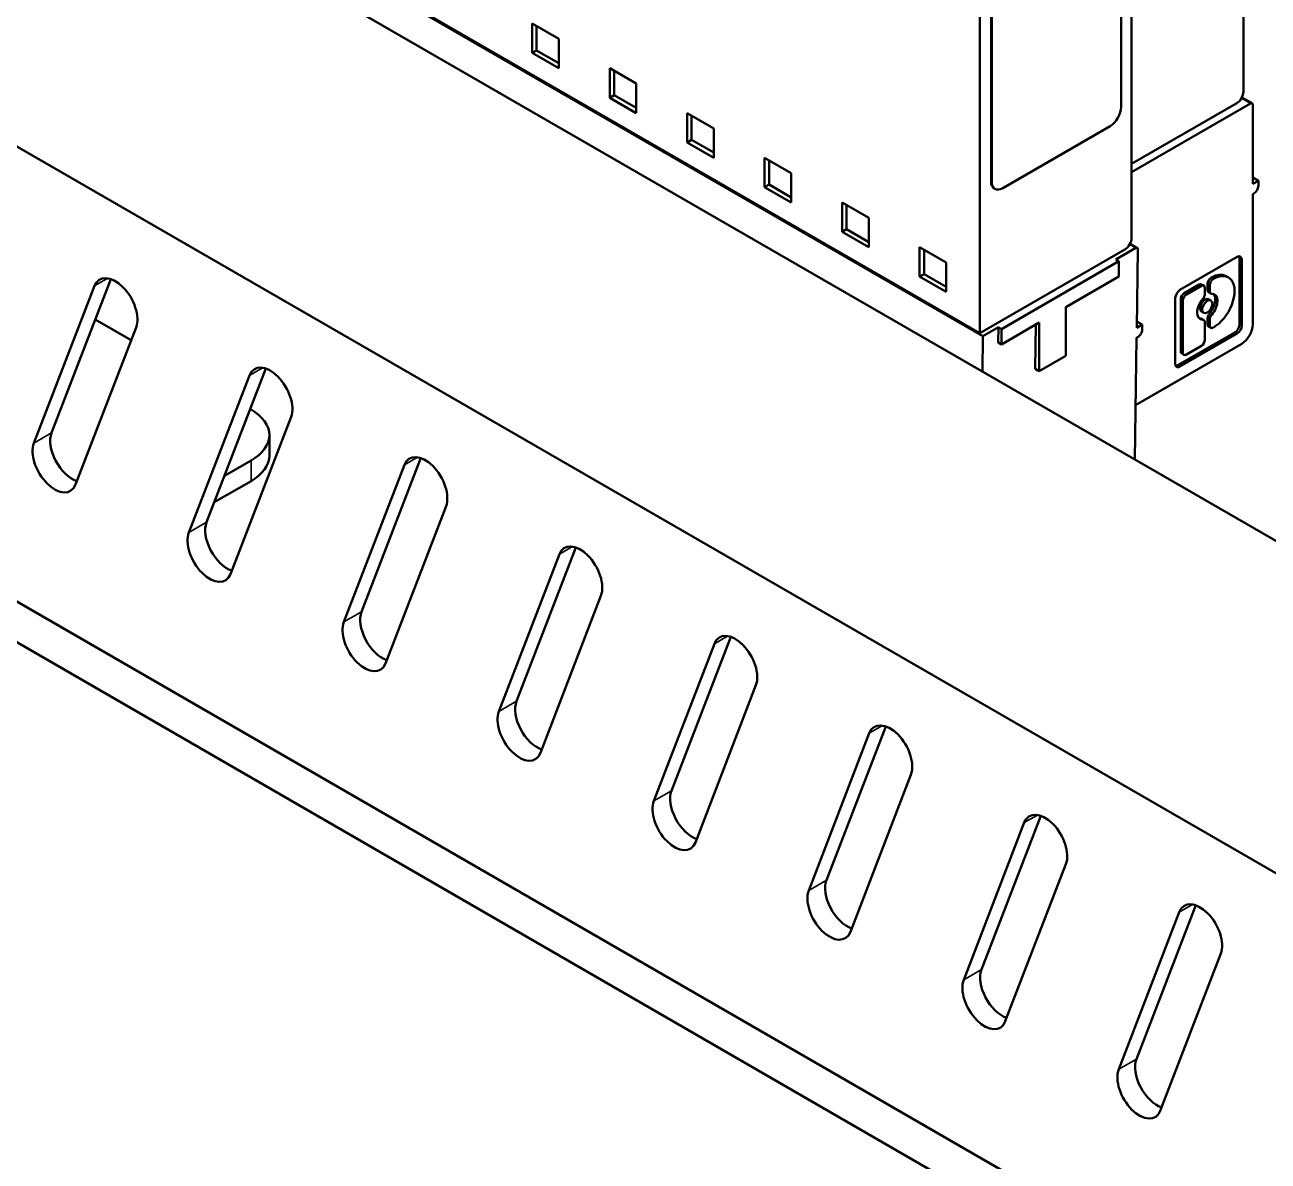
# Model space of a CAD drawing. Header units: millimetres. Extents: x 1021 to 2778, y -197 to 600.
# Drawn here: x 1552.1 to 1591.81, y 409.32 to 445.62 of the extents above; entities that cross this region are included whole.
import ezdxf

# ---------------------------------------------------------------- set-up
doc = ezdxf.new("R2010")
doc.units = ezdxf.units.MM
doc.header["$LTSCALE"] = 2
doc.layers.add('외형선(ISO)', color=7, linetype='Continuous', lineweight=50)
doc.layers.add('좁은 외형선(ISO)', color=7, linetype='Continuous', lineweight=35)

msp = doc.modelspace()

# ---------------------------------------------------------------- linework, layer by layer
at = {"layer": '외형선(ISO)'}
for p, q in [((1684.8354, 364.9478), (1522.2009, 458.8449)), ((1591.02, 443.4846), (1591.02, 451.7648)), ((1693.4621, 370.5816), (1555.4349, 450.2717)), ((1587.1168, 449.2082), (1587.1168, 442.9957)), ((1559.6347, 448.99), (1582.7013, 435.6725)), ((1582.6054, 435.7687), (1559.8013, 448.9347)), ((1582.6054, 447.2813), (1582.6054, 435.7687)), ((1582.959, 440.6197), (1582.959, 446.8322)), ((1582.9802, 440.6075), (1582.9802, 446.8199)), ((1587.4491, 438.8101), (1587.4491, 447.0903)), ((1568.3042, 445.6585), (1569.1527, 445.1686)), ((1568.3042, 444.7195), (1568.3042, 445.6585)), ((1568.4456, 444.8012), (1568.4456, 445.5768)), ((1569.1527, 444.2296), (1569.1527, 445.1686)), ((1685.7546, 349.8834), (1521.2816, 444.842)), ((1568.4456, 444.8012), (1568.3042, 444.7195)), ((1569.1527, 444.3929), (1568.4456, 444.8012)), ((1569.1527, 444.2296), (1568.3042, 444.7195)), ((1684.8354, 350.4141), (1522.2009, 444.3113)), ((1570.7791, 443.2906), (1570.7791, 444.2296)), ((1570.7791, 444.2296), (1571.6276, 443.7397)), ((1570.9205, 443.3723), (1570.9205, 444.148)), ((1571.6276, 442.8007), (1571.6276, 443.7397)), ((1521.2816, 443.5356), (1685.7546, 348.577)), ((1570.9205, 443.3723), (1570.7791, 443.2906)), ((1571.6276, 442.8007), (1570.7791, 443.2906)), ((1571.6276, 442.964), (1570.9205, 443.3723)), ((1591.2998, 443.1119), (1590.9718, 443.3013)), ((1573.254, 441.8618), (1573.254, 442.8007)), ((1573.254, 442.8007), (1574.1025, 442.3108)), ((1587.4491, 441.178), (1590.8079, 443.1171)), ((1591.2498, 443.1069), (1587.4491, 440.9126)), ((1591.3205, 443.0661), (1591.3205, 440.535)), ((1573.3954, 441.9434), (1573.3954, 442.7191)), ((1586.7632, 442.3833), (1583.3338, 440.4033)), ((1574.1025, 441.3719), (1574.1025, 442.3108)), ((1573.3954, 441.9434), (1573.254, 441.8618)), ((1574.1025, 441.3719), (1573.254, 441.8618)), ((1574.1025, 441.5352), (1573.3954, 441.9434)), ((1575.7288, 440.4329), (1575.7288, 441.3719)), ((1575.7288, 441.3719), (1576.5774, 440.882)), ((1575.8703, 440.5145), (1575.8703, 441.2902)), ((1576.5774, 439.943), (1576.5774, 440.882)), ((1575.8703, 440.5145), (1575.7288, 440.4329)), ((1576.5774, 439.943), (1575.7288, 440.4329)), ((1576.5774, 440.1063), (1575.8703, 440.5145)), ((1583.0838, 440.3786), (1583.0626, 440.3908)), ((1591.4973, 440.637), (1591.3205, 440.7391)), ((1591.3205, 440.535), (1591.4973, 440.637)), ((1591.4973, 440.637), (1591.4973, 440.4737)), ((1591.3559, 440.2288), (1591.3205, 440.2084)), ((1591.3205, 436.0442), (1591.3205, 440.2084)), ((1578.2037, 439.943), (1579.0522, 439.4531)), ((1578.2037, 439.004), (1578.2037, 439.943)), ((1578.3451, 439.0857), (1578.3451, 439.8613)), ((1579.0522, 438.5141), (1579.0522, 439.4531)), ((1578.3451, 439.0857), (1578.2037, 439.004)), ((1579.0522, 438.5141), (1578.2037, 439.004)), ((1579.0522, 438.6774), (1578.3451, 439.0857)), ((1580.6786, 438.5141), (1581.5271, 438.0242)), ((1580.6786, 437.5752), (1580.6786, 438.5141)), ((1580.82, 437.6568), (1580.82, 438.4325)), ((1587.237, 438.4427), (1582.6054, 435.7687)), ((1586.944, 438.122), (1587.5804, 438.4894)), ((1587.63, 438.4946), (1587.4009, 438.6268)), ((1587.6498, 438.4493), (1587.6116, 435.9402)), ((1581.5271, 437.0853), (1581.5271, 438.0242)), ((1583.2949, 435.9013), (1587.0425, 438.0651)), ((1587.0425, 438.0651), (1586.944, 438.122)), ((1587.0425, 437.5752), (1587.0425, 438.0651)), ((1590.8179, 438.2035), (1588.9947, 437.1509)), ((1590.8963, 436.053), (1590.8963, 438.1583)), ((1590.967, 436.0122), (1590.967, 438.1175)), ((1580.82, 437.6568), (1580.6786, 437.5752)), ((1581.5271, 437.2486), (1580.82, 437.6568)), ((1552.3888, 432.2574), (1554.3236, 437.2784)), ((1554.8476, 437.4969), (1552.9545, 432.584)), ((1581.5271, 437.0853), (1580.6786, 437.5752)), ((1587.0425, 437.5752), (1585.3455, 436.5954)), ((1589.6068, 437.3206), (1589.1284, 437.0444)), ((1589.1991, 437.0035), (1589.6775, 437.2798)), ((1589.6859, 437.3284), (1589.7566, 437.2876)), ((1589.7893, 437.2152), (1589.7893, 437.0193)), ((1589.8746, 437.3461), (1589.8746, 437.1502)), ((1589.9453, 437.1094), (1589.9453, 437.3053)), ((1589.9954, 437.5449), (1589.9864, 437.5397)), ((1590.0571, 437.4989), (1590.0661, 437.5041)), ((1590.4709, 437.592), (1590.5417, 437.5512)), ((1588.8457, 436.8927), (1588.8457, 434.7875)), ((1589.0166, 436.8507), (1589.0166, 435.1901)), ((1589.0873, 435.1493), (1589.0873, 436.8099)), ((1589.9074, 437.0778), (1589.9781, 437.037)), ((1589.9108, 436.8513), (1589.9815, 436.8105)), ((1585.3455, 436.5954), (1585.3455, 435.042)), ((1589.6824, 436.4558), (1589.7531, 436.4149)), ((1554.3486, 436.2019), (1555.4938, 435.5407)), ((1584.497, 436.1055), (1583.2949, 435.4114)), ((1584.3675, 434.6269), (1584.3891, 436.0432)), ((1584.497, 434.5521), (1584.497, 436.1055)), ((1587.7884, 436.0423), (1587.6116, 435.9402)), ((1587.7884, 436.0423), (1587.6147, 436.1426)), ((1587.7884, 436.0423), (1587.7859, 435.8804)), ((1589.6859, 436.2292), (1589.7566, 436.1884)), ((1589.7893, 436.116), (1589.7893, 435.5546)), ((1589.8746, 436.2469), (1589.8746, 436.051)), ((1589.9453, 436.0102), (1589.9453, 436.2061)), ((1555.6525, 435.9527), (1553.7177, 430.9317)), ((1582.684, 434.5394), (1582.7013, 435.6725)), ((1582.7013, 435.6725), (1583.1963, 435.9583)), ((1583.1889, 435.4726), (1583.1963, 435.9583)), ((1583.1963, 435.9583), (1583.2949, 435.9013)), ((1583.2949, 435.4114), (1583.2949, 435.9013)), ((1587.5474, 431.7315), (1587.6066, 435.6165)), ((1587.6066, 435.6165), (1587.642, 435.6369)), ((1588.924, 434.7422), (1590.7472, 435.7949)), ((1588.9947, 434.7014), (1590.8179, 435.754)), ((1589.9074, 435.9786), (1589.9781, 435.9378)), ((1590.0661, 435.9508), (1590.0571, 435.9456)), ((1583.1889, 435.4726), (1583.2949, 435.4114)), ((1587.5739, 433.4729), (1590.967, 435.4319)), ((1589.6775, 435.361), (1589.1991, 435.0848)), ((1584.497, 434.5521), (1585.3455, 435.042)), ((1589.0493, 435.1178), (1589.12, 435.0769)), ((1557.3386, 429.3997), (1559.2733, 434.4207)), ((1559.7973, 434.6391), (1557.9042, 429.7263)), ((1584.3675, 434.6269), (1584.497, 434.5521)), ((1559.2983, 433.3442), (1559.324, 433.3294)), ((1560.6022, 433.0949), (1558.6675, 428.0739)), ((1559.9097, 431.8597), (1559.9097, 432.5129)), ((1559.324, 431.6964), (1558.4744, 431.2059)), ((1564.7471, 431.7814), (1562.854, 426.8686)), ((1562.2883, 426.542), (1564.2231, 431.563)), ((1558.1507, 430.3658), (1559.324, 431.0432)), ((1565.552, 430.2372), (1563.6172, 425.2162)), ((1569.6968, 428.9237), (1567.8037, 424.0108)), ((1567.2381, 423.6842), (1569.1728, 428.7052)), ((1570.5017, 427.3795), (1568.567, 422.3584)), ((1572.1878, 420.8265), (1574.1226, 425.8475)), ((1574.6466, 426.0659), (1572.7535, 421.1531)), ((1575.4515, 424.5217), (1573.5167, 419.5007)), ((1577.1376, 417.9687), (1579.0723, 422.9898)), ((1579.5963, 423.2082), (1577.7032, 418.2953)), ((1580.4012, 421.664), (1578.4665, 416.643)), ((1582.0873, 415.111), (1584.0221, 420.132)), ((1584.5461, 420.3504), (1582.653, 415.4376)), ((1585.351, 418.8062), (1583.4162, 413.7852)), ((1589.4958, 417.4927), (1587.6027, 412.5799)), ((1587.037, 412.2533), (1588.9718, 417.2743)), ((1590.3007, 415.9485), (1588.366, 410.9275))]:
    msp.add_line(p, q, dxfattribs=at)
for centre, major_axis, ratio, start_param, end_param in [((1590.8079, 443.3621), (-0.15, -0.2598), 0.5773503, 0.7853982, 2.3561945), ((1586.7632, 442.7916), (-0.25, -0.433), 0.5773503, 0.7853982, 2.3561945), ((1591.2498, 443.0253), (0.05, 0.0866), 0.5773503, 5.4977871, 7.0685835), ((1583.3126, 440.8238), (-0.25, -0.433), 0.5773503, 5.4977871, 6.2831853), ((1583.3338, 440.8116), (-0.25, -0.433), 0.5773503, 5.4977871, 7.0685835), ((1591.3559, 440.3921), (0.1, 0.1732), 0.5773503, 3.9269908, 5.4977871), ((1587.237, 438.6876), (-0.15, -0.2598), 0.5773503, 0.7853982, 2.3561945), ((1587.5791, 438.4085), (-0.0513, -0.0859), 0.5671877, 2.3646218, 3.9354181), ((1590.8179, 438.0314), (0.1054, 0.1826), 0.5773503, 5.4977871, 7.0685835), ((1590.7472, 438.0722), (0.1054, 0.1826), 0.5773503, 5.4977871, 5.9411064), ((1589.9954, 436.7683), (0.4756, 0.8237), 0.5773503, 0, 0.7853982), ((1590.0661, 436.7274), (0.4756, 0.8237), 0.5773503, 3.9269908, 7.0685835), ((1554.988, 436.6156), (-0.5, 0.866), 0.5773503, 3.577925, 6.7195176), ((1589.6068, 437.1915), (0.079, 0.1369), 0.5773503, 0, 0.7853982), ((1589.6775, 437.1507), (0.079, 0.1369), 0.5773503, 5.4977871, 7.0685835), ((1589.9864, 437.4107), (0.079, 0.1369), 0.5773503, 0.7853982, 2.3561945), ((1590.0571, 437.3698), (-0.079, -0.1369), 0.5773503, 3.9269908, 5.4977871), ((1588.9947, 436.9788), (0.1054, 0.1826), 0.5773503, 0.7853982, 2.3561945), ((1589.1284, 436.9153), (0.079, 0.1369), 0.5773503, 0.7853982, 2.3561945), ((1589.1991, 436.8744), (-0.079, -0.1369), 0.5773503, 3.9269908, 5.4977871), ((1589.8673, 436.6127), (-0.2284, -0.3955), 0.5773503, 4.378768, 6.6168063), ((1589.7966, 436.6535), (-0.1142, -0.1978), 0.5773503, 3.1415927, 6.2831853), ((1589.6775, 436.9548), (0.079, 0.1369), 0.5773503, 4.378768, 5.4977871), ((1589.9864, 437.2147), (-0.079, -0.1369), 0.5773503, 5.4977871, 6.2831853), ((1589.7966, 436.6535), (0.2284, 0.3955), 0.5773503, 4.378768, 6.1277387), ((1590.0571, 437.1739), (-0.079, -0.1369), 0.5773503, 5.4977871, 6.6168063), ((1589.8673, 436.6127), (0.2284, 0.3955), 0.5773503, 4.378768, 6.6168063), ((1589.7966, 436.6535), (-0.2284, -0.3955), 0.5773503, 0.1554466, 0.333621), ((1589.6068, 436.0923), (0.079, 0.1369), 0.5773503, 0, 0.333621), ((1589.6775, 436.0515), (0.079, 0.1369), 0.5773503, 5.4977871, 6.6168063), ((1589.9864, 436.3115), (0.079, 0.1369), 0.5773503, 1.2371753, 2.3561945), ((1589.9864, 436.1155), (-0.079, -0.1369), 0.5773503, 5.4977871, 6.2831853), ((1590.0571, 436.2706), (-0.079, -0.1369), 0.5773503, 4.378768, 5.4977871), ((1590.0571, 436.0747), (-0.079, -0.1369), 0.5773503, 5.4977871, 7.0685835), ((1590.7472, 435.967), (0.1054, 0.1826), 0.5773503, 3.9269908, 5.4977871), ((1590.8179, 435.9262), (-0.1054, -0.1826), 0.5773503, 0.7853982, 2.3561945), ((1590.967, 435.8401), (0.25, 0.433), 0.5773503, 3.9269908, 5.4977871), ((1587.6445, 435.7988), (-0.1026, -0.1717), 0.5671877, 0.7938254, 2.3646218), ((1589.6775, 435.4901), (0.079, 0.1369), 0.5773503, 3.9269908, 5.4977871), ((1589.1284, 435.2547), (-0.079, -0.1369), 0.5773503, 5.4977871, 6.2831853), ((1589.1991, 435.2139), (-0.079, -0.1369), 0.5773503, 5.4977871, 7.0685835), ((1559.9378, 433.7578), (-0.5, 0.866), 0.5773503, 3.577925, 6.7195176), ((1588.9947, 434.8735), (-0.1054, -0.1826), 0.5773503, 5.4977871, 7.0685835), ((1588.924, 434.9144), (-0.1054, -0.1826), 0.5773503, 0.342079, 0.7853982), ((1557.9097, 432.5129), (2, 0), 0.5773503, 5.4977871, 7.0685835), ((1553.619, 431.9211), (0.5, -0.866), 0.5773503, 3.577925, 5.6977536), ((1553.0533, 431.5945), (0.5, -0.866), 0.5773503, 3.577925, 6.7195176), ((1557.9097, 431.8597), (2, 0), 0.5773503, 5.4977871, 6.2831853), ((1564.8875, 430.9001), (-0.5, 0.866), 0.5773503, 3.577925, 6.7195176), ((1558.5687, 429.0634), (0.5, -0.866), 0.5773503, 3.577925, 5.6977536), ((1558.003, 428.7368), (0.5, -0.866), 0.5773503, 3.577925, 6.7195176), ((1569.8373, 428.0423), (-0.5, 0.866), 0.5773503, 3.577925, 6.7195176), ((1562.9528, 425.8791), (0.5, -0.866), 0.5773503, 3.577925, 6.7195176), ((1563.5185, 426.2057), (0.5, -0.866), 0.5773503, 3.577925, 5.6977536), ((1574.787, 425.1846), (-0.5, 0.866), 0.5773503, 3.577925, 6.7195176), ((1568.4682, 423.3479), (0.5, -0.866), 0.5773503, 3.577925, 5.6977536), ((1567.9025, 423.0213), (0.5, -0.866), 0.5773503, 3.577925, 6.7195176), ((1579.7368, 422.3269), (-0.5, 0.866), 0.5773503, 3.577925, 6.7195176), ((1573.418, 420.4902), (0.5, -0.866), 0.5773503, 3.577925, 5.6977536), ((1572.8523, 420.1636), (0.5, -0.866), 0.5773503, 3.577925, 6.7195176), ((1584.6865, 419.4691), (-0.5, 0.866), 0.5773503, 3.577925, 6.7195176), ((1578.3677, 417.6325), (0.5, -0.866), 0.5773503, 3.577925, 5.6977536), ((1577.802, 417.3059), (0.5, -0.866), 0.5773503, 3.577925, 6.7195176), ((1589.6363, 416.6114), (-0.5, 0.866), 0.5773503, 3.577925, 6.7195176), ((1583.3174, 414.7747), (0.5, -0.866), 0.5773503, 3.577925, 5.6977536), ((1582.7518, 414.4481), (0.5, -0.866), 0.5773503, 3.577925, 6.7195176), ((1588.2672, 411.917), (0.5, -0.866), 0.5773503, 3.577925, 5.6977536), ((1587.7015, 411.5904), (0.5, -0.866), 0.5773503, 3.577925, 6.7195176)]:
    msp.add_ellipse(centre, major_axis=major_axis, ratio=ratio, start_param=start_param, end_param=end_param, dxfattribs=at)
msp.add_ellipse((1589.8673, 436.6127), major_axis=(-0.1142, -0.1978), ratio=0.5773503, dxfattribs=at)
at = {"layer": '좁은 외형선(ISO)'}
for p, q in [((1590.9579, 443.2755), (1591.2498, 443.1069)), ((1582.9802, 440.6075), (1582.959, 440.6197)), ((1587.5804, 438.4894), (1587.387, 438.601)), ((1590.8963, 438.1583), (1590.967, 438.1175)), ((1554.3236, 437.2784), (1554.7462, 437.5224)), ((1589.6068, 437.3206), (1589.6775, 437.2798)), ((1589.8746, 437.3461), (1589.9453, 437.3053)), ((1590.0571, 437.4989), (1589.9864, 437.5397)), ((1589.9954, 437.5449), (1590.0661, 437.5041)), ((1589.0166, 436.8507), (1589.0873, 436.8099)), ((1589.1991, 437.0035), (1589.1284, 437.0444)), ((1589.9453, 437.1094), (1589.8746, 437.1502)), ((1589.6556, 436.2366), (1589.7263, 436.1958)), ((1589.8746, 436.2469), (1589.9453, 436.2061)), ((1589.9453, 436.0102), (1589.8746, 436.051)), ((1589.9376, 436.3994), (1590.0083, 436.3586)), ((1590.967, 436.0122), (1590.8963, 436.053)), ((1590.7472, 435.7949), (1590.8179, 435.754)), ((1589.0873, 435.1493), (1589.0166, 435.1901)), ((1559.2733, 434.4207), (1559.6959, 434.6647)), ((1588.9947, 434.7014), (1588.924, 434.7422)), ((1552.3888, 432.2574), (1552.9545, 432.584)), ((1559.324, 431.6964), (1559.324, 431.0432)), ((1564.2231, 431.563), (1564.6457, 431.807)), ((1557.3386, 429.3997), (1557.9042, 429.7263)), ((1569.1728, 428.7052), (1569.5954, 428.9492)), ((1562.2883, 426.542), (1562.854, 426.8686)), ((1574.1226, 425.8475), (1574.5452, 426.0915)), ((1567.2381, 423.6842), (1567.8037, 424.0108)), ((1579.0723, 422.9898), (1579.4949, 423.2338)), ((1572.1878, 420.8265), (1572.7535, 421.1531)), ((1584.0221, 420.132), (1584.4447, 420.376)), ((1577.1376, 417.9687), (1577.7032, 418.2953)), ((1588.9718, 417.2743), (1589.3944, 417.5183)), ((1582.0873, 415.111), (1582.653, 415.4376)), ((1587.037, 412.2533), (1587.6027, 412.5799))]:
    msp.add_line(p, q, dxfattribs=at)

doc.saveas('drawing.dxf')
